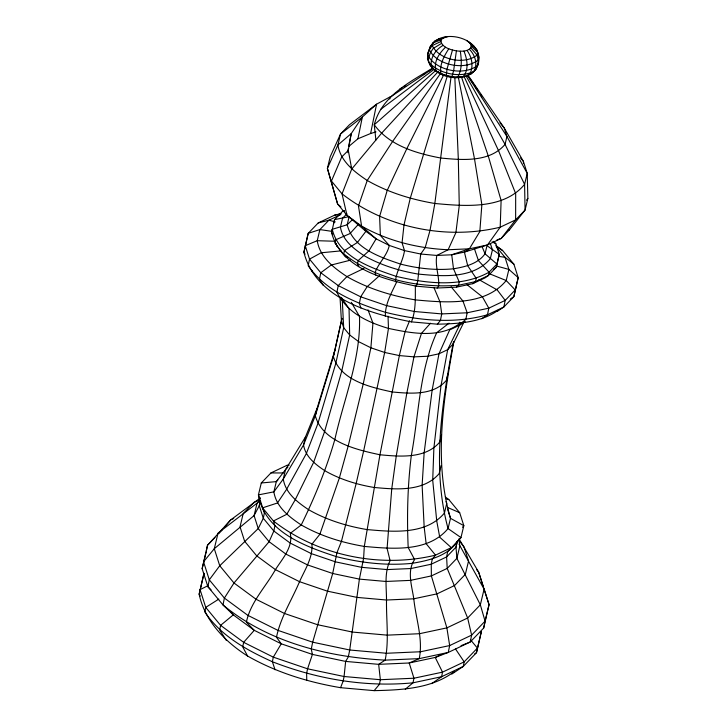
<?xml version="1.0" encoding="UTF-8"?>
<svg xmlns="http://www.w3.org/2000/svg" width="727" height="727" viewBox="0 0 727 727"><rect width="100%" height="100%" fill="white"/><g stroke="black" fill="none" stroke-linecap="round" stroke-linejoin="round"><path stroke-width="1.09" d="M342.008 318.399L334.974 349.914L317.054 408.438L305.458 436.982L285.547 469.587L276.324 481.619L273.861 491.861C276.269 507.11 289.21 516.924 301.232 524.958C320.707 536.072 342.272 542.724 364.309 546.422C392.062 548.894 428.176 552.475 448.05 528.584L450.504 518.333C433.483 460.673 443.425 399.895 453.775 341.954M428.212 53.734C432.02 23.837 487.244 36.114 477.839 65.176C468.888 88.194 422.405 77.071 428.294 51.617M445.051 37.168L442.716 38.277L441.289 39.758L440.871 41.521C442.825 47.9 450.64 49.654 456.402 50.89L453.684 70.319L451.985 76.599L451.049 77.207M444.542 75.263L451.04 76.98L434.837 203.478L430.039 230.314L425.168 247.716L420.706 254.023L417.752 280.904L416.344 286.174C384.392 279.668 341.045 268.645 331.576 232.622L332.248 229.323L347.188 224.752L352.786 219.327M347.933 150.789L348.26 148.69M459.173 539.098L478.657 572.14L489.044 604.6L483.673 628.037L470.242 642.005L448.259 652.437L435.228 657.444L409.21 662.988L378.658 664.342L345.643 661.416L312.41 654.409L281.24 643.804L254.25 630.318L233.276 614.869L222.989 604.946L207.895 586.698L202.142 568.687L207.522 545.25L230.75 519.878L260.293 497.986M206.323 551.148L207.522 545.25L214.983 537.489M288.964 464.944L286.765 465.416L270.962 472.923L261.293 482.973L258.43 494.887L260.33 500.512L259.275 505.692L254.087 515.588L214.292 548.721L203.542 561.807L209.294 579.828L224.389 598.076L247.78 615.306L277.887 630.354L312.665 642.186L349.723 650.002L386.555 653.264L420.642 651.746L449.659 645.567L471.632 635.134L485.073 621.158L489.044 604.6L484.1 589.161L459.055 544.25M347.851 152.643L351.241 133.586L362.355 117.002L376.577 104.179L390.217 96.791L389.772 98.981M333.902 222.935L334.574 219.636L342.435 211.466L344.407 210.521M340.927 206.941L337.592 203.96L327.404 168.391L337.901 145L351.241 133.586L348.596 146.6L357.92 138.775L362.355 117.002L340.536 134.013L330.194 156.768L327.404 168.391L337.592 203.96L346.997 215.337L365.899 231.322L376.132 238.856L389.299 245.435L404.503 250.606L420.706 254.023L436.818 255.45L451.721 254.786L464.408 252.087L487.481 244.954L501.185 238.447L509.563 229.732L525.067 210.058L527.857 198.435L527.229 173.371L523.413 161.421L504.22 127.97L467.961 75.099M357.92 138.775L370.606 133.514L376.577 104.179L349.442 124.753L340.536 134.013L337.901 145C340.472 161.339 354.34 171.854 367.235 180.469C388.1 192.382 411.218 199.507 434.837 203.478C464.226 206.186 503.666 209.839 524.594 184.349L527.229 173.371L506.946 136.512L467.197 75.145M445.297 496.968L448.841 499.585L459.691 512.708L463.826 525.676L460.973 537.58L457.047 541.978L455.993 547.158L456.883 558.336L480.338 604.809L485.073 621.158L483.673 628.037M202.142 568.687L206.123 552.129M260.539 500.43L259.275 505.692L263.301 518.278L273.843 531.028L290.191 543.069L311.229 553.583L335.52 561.853L361.419 567.314L387.155 569.586L410.973 568.532L431.247 564.216L446.605 556.918L455.993 547.158L457.51 540.843M305.458 436.982L303.55 444.96L283.266 479.066L273.861 491.861L258.43 494.887C264.564 531.846 305.376 546.559 336.574 556.673C361.192 562.934 386.673 565.851 412.027 563.352C428.567 560.572 446.714 556.446 457.047 541.978M317.054 408.438L315.3 415.762L303.55 444.96C305.422 456.838 315.491 464.471 324.86 470.732C340.018 479.384 356.821 484.564 373.978 487.444C395.752 489.471 423.523 492.061 439.19 473.55L441.098 465.571M341.935 318.426L333.384 356.557L315.3 415.762C322.57 441.952 356.793 449.813 379.957 454.766C399.941 456.629 425.44 459.01 439.817 442.007L441.571 434.691M334.974 349.914L333.384 356.557C340.4 380.63 370.606 387.218 392.035 391.944C410.173 393.634 433.301 395.788 446.342 380.375L447.941 373.723M427.903 56.797L427.449 58.723L430.348 65.784L432.002 66.92M456.402 50.89C461.209 51.335 467.334 51.908 470.787 47.828L471.205 46.065L470.596 44.156L468.997 42.211M477.048 66.157L476.358 69.029L470.769 74.308L468.842 74.681M453.53 341.954L453.003 344.144C441.898 404.694 431.684 467.997 448.05 528.584L460.973 537.58L447.659 551.738L446.605 556.918L447.205 568.405L467.643 618.014L471.632 635.134L470.242 642.005L461.054 645.658M484.1 589.161L480.338 604.809L467.643 618.014L446.878 627.874L419.452 633.717L387.246 635.144L352.441 632.063L317.417 624.684L284.557 613.497L256.104 599.284L233.994 582.999L219.736 565.751L214.292 548.721L218.055 533.082L258.439 502.112M447.223 76.181L410.255 198.298L404.021 224.825L402.049 242.845L404.503 250.606C402.985 261.402 396.279 270.971 395.406 281.758M452.467 50.063L447.06 68.929L446.278 75.39L447.114 76.38M477.421 65.166L478.557 62.213L477.866 60.068M340.654 213.847L334.611 215.147L318.226 222.935L308.203 233.349L303.895 252.314C315.6 298.524 370.425 313.828 411.437 321.879C416.062 310.465 415.235 297.716 415.362 285.647M200.298 596.076L199.143 594.213L203.987 573.312L199.143 594.213C204.805 620.967 225.152 641.805 247.58 656.027C276.278 672.411 308.084 682.208 340.563 687.678L343.144 681.09L344.08 676.51L345.643 661.416L348.324 656.872L349.723 650.002L359.392 579.11L363.6 558.336L364.309 546.422L379.957 454.766L399.35 355.576L405.03 331.894L409.601 320.734M433.065 67.784C409.874 82.169 381.666 95.9 374.26 124.762L375.895 140.047M396.797 281.731C391.644 292.618 384.965 303.959 385.355 316.381M463.99 322.025L453.003 344.144L447.678 349.678L438.972 353.813L427.467 356.266L413.954 356.866L399.35 355.576L384.665 352.477L370.879 347.788L358.938 341.817L349.669 334.993L343.689 327.759L341.408 320.616L340 296.998M260.012 497.931L256.949 503.657L254.087 515.588L258.23 528.565L269.099 541.706L285.947 554.119L307.639 564.961L332.693 573.485L359.392 579.11L385.919 581.464L410.473 580.373L431.375 575.92L447.205 568.405L456.883 558.336L459.746 546.413L459.064 538.834M448.768 48.809C444.124 55.97 439.326 64.758 440.916 73.572L443.415 75.126M526.539 200.179L527.857 198.435M416.344 286.174L437.145 288.019L438.626 286.12C439.471 276.051 434.782 265.846 436.818 255.45L448.132 249.752L469.388 248.807L487.481 244.954L500.203 227.197L515.634 219.872L525.067 210.058L524.594 184.349L505.056 144.373L466.071 75.971M340.563 687.678L374.16 690.65L379.43 684.307L380.357 679.718L378.658 664.342L385.156 660.134L419.243 658.626L448.259 652.437L449.659 645.567L446.878 627.874L431.375 575.92L431.247 564.216L432.301 559.036L435.5 555.146L451.303 547.64L439.735 537.226L436.745 521.041L432.71 480.283L433.874 448.186L440.953 385.982L447.678 349.678L459.482 325.251L461.736 322.915M411.437 321.879L437.354 324.178L440.398 320.525L441.743 313.919L440.08 302.078L434.119 288.019M462.499 527.248L463.826 525.676L450.504 518.333L447.596 509.218M222.353 529.647L218.718 533.609M225.152 526.393L230.75 519.878L233.712 518.469M430.511 323.215L421.478 333.348L413.954 356.866L406.811 393.252L396.242 456.211L391.726 489.017L387.091 548.44L390.099 560.681C384.092 572.712 386.519 587.071 386.51 600.02C386.164 619.986 389.199 640.405 385.156 660.134C327.668 657.063 268.154 642.277 222.989 604.946L224.389 598.076L233.994 582.999L269.099 541.706L273.843 531.028L274.897 525.848L273.425 520.977L262.574 507.846L277.423 503.011L286.565 489.38L306.321 453.639L317.844 423.732L335.692 363.791L343.689 327.759L342.299 300.551L341.654 298.533M358.584 224.125L350.005 233.567L335.61 239.855L334.947 243.163L345.543 256.84L347.606 257.231M445.569 47.21C439.344 52.962 432.874 62.486 436.282 71.246C444.324 75.753 453.739 77.698 462.917 76.862C469.297 70.046 467.188 58.914 463.935 51.081M346.843 213.865L342.553 218.327L340.436 227.142C342.508 240.264 353.64 248.698 363.982 255.613C380.73 265.182 399.287 270.898 418.243 274.079C442.307 276.324 472.986 279.186 490.289 258.73L492.406 249.915L490.361 243.527M287.856 467.188L285.547 469.587L283.266 479.066C285.493 493.179 297.461 502.257 308.593 509.691C326.605 519.978 346.57 526.121 366.953 529.556C392.635 531.837 426.049 535.145 444.433 513.044L446.714 503.566L446.051 501.503M277.832 480.047L276.324 481.619L261.293 482.973M437.354 324.178C458.292 323.742 481.21 322.652 498.677 309.902M374.16 690.65C401.404 690.005 431.584 688.796 454.066 671.721M437.145 288.019L456.402 287.165L458.564 285.229L475.54 281.613L488.39 275.515L496.25 267.336L499.24 254.35L495.878 243.809L493.842 241.346M379.603 275.606L367.135 286.702L360.692 296.825L359.347 303.441L360.892 308.057M435.755 70.51L374.26 124.762C389.554 145.791 416.498 153.415 440.871 158.05C462.299 160.049 489.644 162.594 505.056 144.373L506.946 136.512L504.22 127.97L499.922 122.781M405.248 689.269L413.009 682.817L441.598 676.719L463.244 666.441L476.476 652.682L481.329 631.781L476.476 652.682L474.695 653.918M443.088 45.374C436.009 49.391 430.802 56.679 431.066 65.021L432.674 68.592L436.891 71.173M449.041 323.161L436.709 332.675C419.152 371.161 418.961 414.544 411.318 455.538C407.52 486.036 406.856 516.824 408.183 547.504L414.617 559.59C406.62 570.904 411.982 586.353 413.79 598.803C415.744 618.55 423.296 638.751 419.243 658.626L409.21 662.988L413.945 678.227L413.009 682.817C365.245 687.433 316.936 679.145 272.38 661.734C246.717 650.12 220.854 635.971 204.805 611.961L205.741 607.381L200.07 589.624L207.813 585.753M380.912 109.195L434.192 69.265M456.402 287.165L472.786 283.666L475.54 281.613L476.203 278.305L467.706 265.764L464.408 252.087L468.252 250.261M493.651 269.244L496.25 267.336L499.24 254.35L486.999 245.699L485.045 253.814C477.803 263.946 465.089 266.845 453.503 268.79C435.727 270.544 417.871 268.499 400.622 264.11C380.057 257.176 353.095 248.37 347.188 224.752L349.133 216.637L334.574 219.636L331.576 232.622L332.675 234.494M431.72 683.625L441.598 676.719L442.525 672.139L435.228 657.444L441.135 654.636M481.756 318.762L487.472 314.782L503.856 307.003L513.88 296.58L518.187 277.623L513.898 264.183L502.648 250.57L496.532 246.071M510.272 299.079L513.88 296.58L518.187 277.623L508.882 269.417L496.241 265.946M389.79 97.409L432.683 68.701M451.767 674.111L463.244 666.441L464.18 661.861L477.412 648.093L470.451 639.742M423.532 74.672L425.368 73.454M429.039 71.01L430.875 69.792M497.223 311.42L503.856 307.003L505.201 300.387L515.225 289.973L506.219 280.531L489.834 273.906M460.827 322.661C440.48 338.827 411.936 333.375 388.472 328.404C369.789 322.861 350.187 314.364 339.773 296.934M218.818 599.103L205.741 607.381L220.599 625.356L243.654 642.332L273.316 657.153L307.566 668.813L344.08 676.51L380.357 679.718L413.945 678.227L442.525 672.139L464.18 661.861L455.547 649.011M465.225 321.661L459.482 325.251L449.668 329.913L438.972 353.813L432.138 390.163L424.15 452.803L422.123 485.309L424.168 527.011L426.14 543.678L435.5 555.146C380.666 568.496 317.981 555.855 273.425 520.977L286.756 514.298L295.198 499.822L313.591 462.427L324.515 431.802L341.745 371.106L349.669 334.993L349.042 308.702L341.399 297.479M441.48 43.438L433.138 48.473L430.366 52.771L428.612 57.796L428.439 61.85C439.135 74.036 459.3 78.025 474.022 71.455C477.848 63.894 475.231 55.034 469.36 49.309M399.95 88.894L401.913 87.876M403.876 86.858L405.839 85.841M363.963 268.427L346.924 276.605L338.237 285.602L336.892 292.218L339.7 297.47M340.718 214.592L328.922 220.19L318.226 222.935M472.786 283.666L485.2 277.778L488.39 275.515L489.062 272.207L496.923 264.037L485.045 253.814L482.046 246.58M256.895 500.994L253.959 502.384L243.209 513.571L240.028 526.821L244.626 541.242L256.704 555.846L275.433 569.641L299.533 581.682L327.359 591.151L357.03 597.403L386.51 600.02L413.79 598.803L437.018 593.859L454.602 585.508L465.353 574.321L468.542 561.071L463.935 546.649L459.673 541.497M440.871 41.521L432.22 45.601L429.366 49.654L427.585 54.58C434.9 70.683 464.498 76.489 477.839 65.176L478.82 57.069L478.157 54.988M507.519 230.541L509.563 229.732M441.289 39.758L432.856 42.957L432.22 45.601C439.381 60.168 464.535 65.13 477.103 55.061L477.73 52.417L471.205 46.065M497.014 239.846L501.185 238.447L515.634 219.872L515.679 193.618L498.686 150.998L464.053 76.471M442.716 38.277L435 40.73L430.057 46.782L429.366 49.654C436.464 65.276 465.189 70.919 478.13 59.932L477.103 55.061L470.787 47.828M443.125 38.086L448.141 36.514M370.606 133.514L375.995 131.887M350.505 260.157L331.221 265.037L320.78 272.752L319.435 279.359L323.242 285.338M438.499 39.067L441.28 38.476M460.318 76.735L458.328 77.162L474.504 158.877L481.865 204.641L479.829 231.54L469.388 248.807L451.721 254.786L453.503 268.79L459.237 281.931L458.564 285.229C418.461 288.392 375.586 279.441 343.771 253.832L344.444 250.533L357.393 242.509L365.899 231.322L364.581 229.723M458.583 77.398L461.672 76.735M334.611 215.147L341.108 213.765M454.966 77.553L457.665 77.098C462.354 69.51 461.545 59.705 460.318 51.235M463.572 76.462L467.388 75.917L470.205 73.273C473.65 65.694 471.814 56.979 467.025 50.417M340.972 250.879L321.089 252.787L309.529 259.139L308.184 265.746C325.969 291.427 356.557 303.341 385.283 312.265C418.561 320.571 454.021 324.197 487.472 314.782L488.808 308.175L482.446 296.916L467.07 284.73M342.435 211.466L344.507 211.303M270.962 472.923L283.585 472.968M334.92 241.246L317.236 240.692L305.24 245.699L309.529 259.139L320.78 272.752L338.237 285.602L360.692 296.825L386.628 305.658L414.272 311.483L441.743 313.919L467.17 312.783L488.808 308.175L505.201 300.387L497.195 289.909L478.984 279.641M451.04 76.98L453.875 77.235M286.765 465.416L288.855 465.616M332.203 231.404L319.898 229.578L308.203 233.349L303.895 252.314L305.067 254.186M498.458 256.331L505.02 257.322L513.898 264.183M335.247 221.917L328.922 220.19L319.898 229.578L317.236 240.692C319.844 257.24 333.875 267.881 346.924 276.605C368.053 288.664 391.453 295.871 415.362 299.887C445.115 302.632 485.036 306.331 506.219 280.531L508.882 269.417L505.02 257.322L496.341 246.817M445.778 498.577L448.841 499.585M459.364 322.27L461.336 323.106L465.825 319.398L467.17 312.783L462.963 301.069L451.113 286.801M447.932 507.619L459.691 512.708M441.325 73.8L443.652 74.963L406.793 148.726L387.2 190.447L379.603 216.519L380.366 235.466L389.299 245.435C387.064 255.859 378.294 263.147 375.068 272.716L375.768 275.079M492.143 241.818L495.878 243.809M495.759 245.681L502.648 250.57M474.413 46.637L466.507 40.385M437.727 71.691L440.217 73.527M470.596 44.156L476.812 49.545L477.821 53.943M211.057 589.851L207.895 586.698L209.294 579.828L219.736 565.751L258.23 528.565L263.301 518.278L264.355 513.098L260.33 500.512M520.55 157.968L523.413 161.421L523.449 163.639M476.521 569.55L478.657 572.14L483.291 586.58M230.432 611.425L233.276 614.869L220.599 625.356L219.672 629.936L226.233 640.314M470.115 78.916L473.25 83.614M474.504 85.495L477.639 90.193M480.765 94.892L482.019 96.764M351.314 302.341L359.492 316.399C360.992 358.72 343.898 398.714 334.865 439.426C326.359 468.924 314.727 497.413 301.232 524.958L290.255 533.373C293.426 546.922 282.121 559.036 275.433 569.641C265.709 586.898 250.424 602.292 246.38 622.185L254.25 630.318L243.654 642.332L242.718 646.912L247.58 656.027M358.756 266.573L357.457 263.919L358.129 260.611L368.853 250.942L376.132 238.856L361.592 226.088L346.997 215.337L342.035 193.855L331.448 181.041L341.717 156.941L348.306 150.425L351.723 169.046L342.035 193.855C385.755 227.951 446.46 240.201 500.203 227.197L501.112 200.534L488.262 155.941L461.318 76.526M350.923 167.046L351.723 169.046L381.421 133.423L438.145 71.646L440.553 73.418L392.516 141.592L367.235 180.469L358.466 205.95L361.592 226.088C387.927 241.055 417.989 248.398 448.132 249.752L455.902 232.604L459.264 205.641L458.337 159.595L454.829 77.316M367.998 309.847L372.942 323.115L370.879 347.788L363.209 384.065L348.178 446.078L339.364 477.984L319.862 534.272L311.919 544.196C313.019 557.636 304.767 569.877 299.533 581.682C291.781 600.075 280.486 617.468 276.487 637.225L281.24 643.804L273.316 657.153L272.38 661.734L275.042 669.758M474.358 248.534L478.466 260.657L489.062 272.207C460.709 287.874 426.313 283.412 396.079 276.333C371.77 268.018 339.018 257.54 332.248 229.323M336.047 243.481L337.019 246.535M311.947 270.389L312.628 272.498M388.027 316.181L388.472 328.404L384.665 352.477L363.564 451.313L356.121 483.682L341.381 541.588L336.937 552.711L332.693 573.485L312.665 642.186L311.265 649.057L312.41 654.409L307.566 668.813L306.63 673.393L306.758 680.545"/></g></svg>
